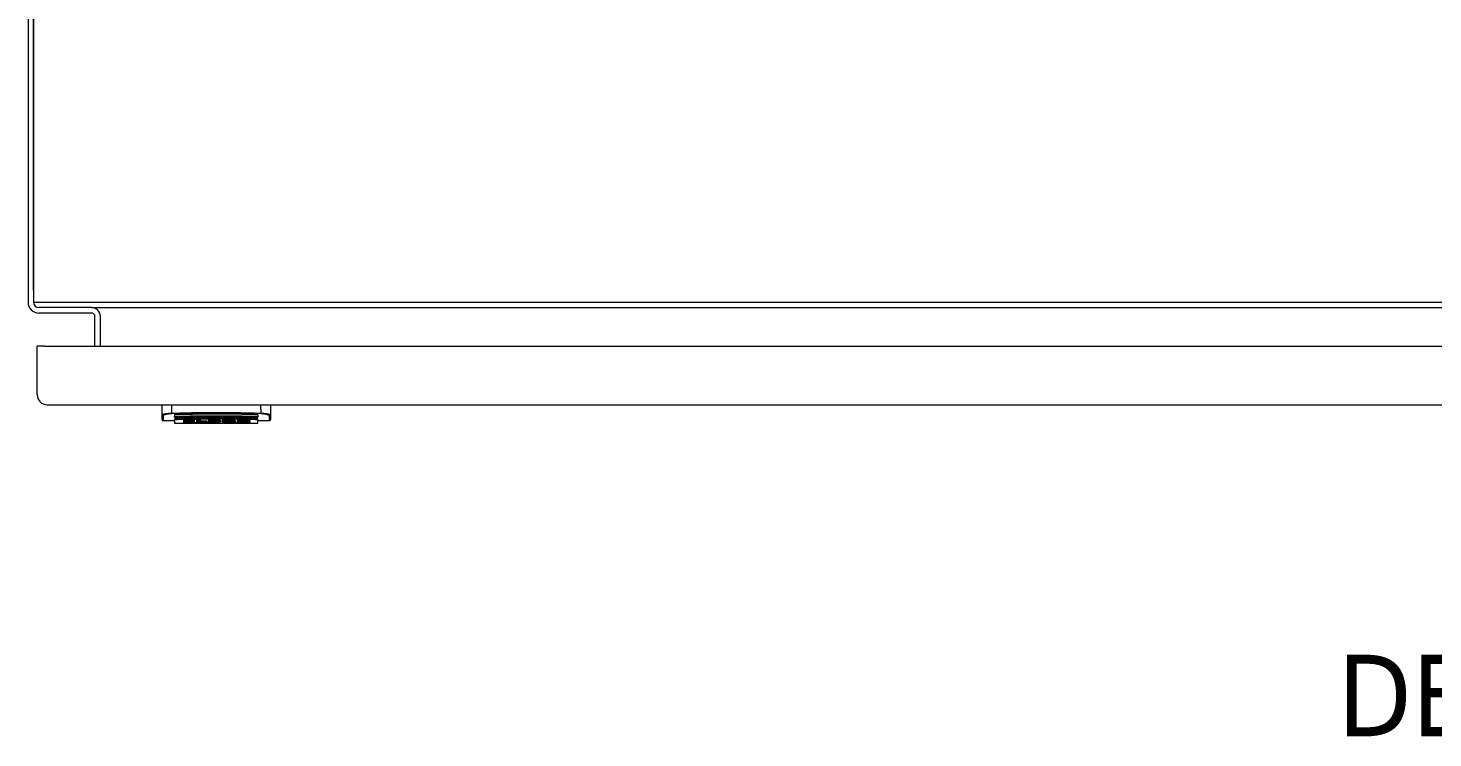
# Model space of a CAD drawing. Header units: millimetres. Extents: x 0 to 4000, y 0 to 2720.
# Drawn here: x 1600 to 1988.7, y 2065.3 to 2261.7 of the extents above; entities that cross this region are included whole.
import ezdxf
from ezdxf.enums import TextEntityAlignment as Align

# ---------------------------------------------------------------- set-up
doc = ezdxf.new("R2010")
doc.units = ezdxf.units.MM
for name, color, linetype, lineweight in [('EPLAN400', 5, 'Continuous', 5), ('EPLAN500', 7, 'Continuous', 5), ('EPLAN501', 7, 'Continuous', 5), ('EPLAN503', 7, 'Continuous', 5), ('EPLAN504', 7, 'Continuous', 5), ('KASTEN', 1, 'Continuous', 0)]:
    doc.layers.add(name, color=color, linetype=linetype, lineweight=lineweight)
doc.styles.add('Tahoma', font='')
doc.styles.get('Tahoma').set_extended_font_data('Tahoma')

# ---------------------------------------------------------------- blocks, each defined once
blk = doc.blocks.new('EPLSYM_LibrarySPECIAL_Symbol11_Variant0_Placement8')
at = {"layer": 'EPLAN400', "color": 5, "style": 'Tahoma'}
blk.add_attdef('17_20010', text='', height=22.57, dxfattribs=at).set_placement((-1.5, -0.5), align=Align.BOTTOM_CENTER)
at = {"layer": 'EPLAN500', "color": 7, "style": 'Tahoma'}
blk.add_attdef('17_20027', text='', height=1.63, dxfattribs=at).set_placement((-1.5, -40.7), align=Align.BOTTOM_CENTER)
at = {"layer": 'EPLAN501', "color": 7, "style": 'Tahoma'}
blk.add_attdef('17_20011', text='', height=1.63, dxfattribs=at).set_placement((-1.5, -46.1), align=Align.BOTTOM_CENTER)
at = {"layer": 'EPLAN503', "color": 7, "style": 'Tahoma'}
blk.add_attdef('17_20024', text='', height=1.63, dxfattribs=at).set_placement((-1.5, -48.8), align=Align.BOTTOM_CENTER)
at = {"layer": 'EPLAN504', "color": 7, "style": 'Tahoma'}
blk.add_attdef('17_20901[1]', text='', height=1.63, dxfattribs=at).set_placement((-1.5, -43.4), align=Align.BOTTOM_CENTER)

msp = doc.modelspace()

# ---------------------------------------------------------------- linework, layer by layer
at = {"layer": 'KASTEN', "color": 1, "linetype": 'Continuous'}
for p, q in [((1600, 2455.78), (1600, 2185.88)), ((1601.5, 2455.78), (1601.5, 2185.88)), ((1601.51, 2189.16), (1601.51, 2455.78)), ((1601.5, 2185.88), (2398.49, 2185.88)), ((1617.5, 2184.38), (1603, 2184.38)), ((1617.5, 2184.38), (2381.72, 2184.38)), ((1617.5, 2182.88), (1603, 2182.88)), ((1618.5, 2173.7), (1618.5, 2181.88)), ((1618.89, 2184.03), (1618.77, 2184.03)), ((1620, 2173.7), (1620, 2181.88)), ((1604.5, 2173.7), (1602.5, 2173.7)), ((1602.5, 2160.3), (1602.5, 2173.7)), ((1604.5, 2173.7), (2395.49, 2173.7)), ((1605.3, 2157.5), (2394.7, 2157.5)), ((1637.05, 2154.67), (1637.05, 2157.5)), ((1667.05, 2157.5), (1667.05, 2154.67)), ((1637.05, 2153.4), (1637.05, 2154.67)), ((1637.35, 2154.37), (1637.35, 2153.1)), ((1640.55, 2154.83), (1640.55, 2154.29)), ((1640.55, 2154.09), (1640.55, 2154.29)), ((1640.55, 2153.61), (1640.55, 2153.64)), ((1640.55, 2153.36), (1640.55, 2153.39)), ((1640.55, 2153.36), (1640.55, 2152.4)), ((1646, 2153.3), (1643.06, 2153.3)), ((1643.06, 2153.05), (1643.06, 2153.3)), ((1646, 2153.05), (1646, 2153.3)), ((1647.74, 2153.3), (1646.64, 2153.3)), ((1646.64, 2153.05), (1646.64, 2153.3)), ((1647.74, 2153.05), (1647.74, 2153.3)), ((1651.57, 2153.3), (1649.95, 2153.3)), ((1649.95, 2153.05), (1649.95, 2153.3)), ((1651.57, 2153.05), (1651.57, 2153.3)), ((1655.5, 2153.06), (1655.5, 2153.31)), ((1658.94, 2153.3), (1657.93, 2153.3)), ((1657.93, 2153.05), (1657.93, 2153.3)), ((1658.94, 2153.05), (1658.94, 2153.3)), ((1661.33, 2153.3), (1660.28, 2153.3)), ((1660.28, 2153.05), (1660.28, 2153.3)), ((1661.33, 2153.05), (1661.33, 2153.3)), ((1663.55, 2154.83), (1663.55, 2154.29)), ((1663.55, 2154.29), (1663.55, 2154.09)), ((1663.55, 2153.87), (1663.55, 2153.86)), ((1663.55, 2153.64), (1663.55, 2153.61)), ((1663.55, 2153.39), (1663.55, 2153.36)), ((1663.55, 2152.4), (1663.55, 2153.36)), ((1666.75, 2153.1), (1666.75, 2154.37)), ((1667.05, 2154.67), (1667.05, 2153.4)), ((1637.35, 2153.1), (1640.55, 2153.1)), ((1640.55, 2152.4), (1644.05, 2152.4)), ((1643.06, 2153.05), (1646, 2153.05)), ((1643.06, 2152.62), (1643.06, 2153.05)), ((1646.04, 2152.62), (1643.06, 2152.62)), ((1644.05, 2152.4), (1652.05, 2152.4)), ((1646, 2152.94), (1644.16, 2152.94)), ((1644.16, 2152.94), (1644.16, 2152.87)), ((1644.16, 2152.87), (1645.86, 2152.87)), ((1645.86, 2152.78), (1644.16, 2152.78)), ((1644.16, 2152.78), (1644.16, 2152.71)), ((1644.16, 2152.71), (1646.04, 2152.71)), ((1645.86, 2152.87), (1645.86, 2152.94)), ((1645.86, 2152.87), (1645.86, 2152.78)), ((1646, 2153.05), (1646, 2152.94)), ((1646.04, 2152.96), (1646, 2152.96)), ((1646.04, 2152.71), (1646.04, 2152.96)), ((1646.04, 2152.71), (1646.04, 2152.62)), ((1646.64, 2153.05), (1647.74, 2153.05)), ((1646.64, 2152.62), (1646.64, 2153.05)), ((1649.44, 2152.62), (1646.64, 2152.62)), ((1647.74, 2153.05), (1647.74, 2152.71)), ((1649.44, 2152.96), (1647.74, 2152.96)), ((1647.74, 2152.71), (1649.44, 2152.71)), ((1649.44, 2152.71), (1649.44, 2152.96)), ((1649.44, 2152.72), (1650.08, 2152.73)), ((1649.44, 2152.71), (1649.44, 2152.62)), ((1649.95, 2153.05), (1651.57, 2153.05)), ((1649.95, 2152.62), (1649.95, 2153.05)), ((1651.57, 2152.62), (1649.95, 2152.62)), ((1651.05, 2152.94), (1651.05, 2152.71)), ((1651.32, 2152.94), (1651.05, 2152.94)), ((1651.05, 2152.71), (1651.31, 2152.71)), ((1651.31, 2152.71), (1651.31, 2152.94)), ((1652.05, 2152.4), (1660.05, 2152.4)), ((1653.21, 2152.82), (1653.21, 2153.07)), ((1653.66, 2152.82), (1653.66, 2153.07)), ((1655.5, 2152.7), (1655.5, 2152.95)), ((1657.34, 2152.82), (1657.34, 2153.07)), ((1657.93, 2153.05), (1658.94, 2153.05)), ((1657.93, 2152.62), (1657.93, 2153.05)), ((1658.94, 2152.62), (1657.93, 2152.62)), ((1658.94, 2152.84), (1658.94, 2152.62)), ((1660.05, 2152.4), (1663.55, 2152.4)), ((1660.28, 2152.79), (1660.28, 2153.05)), ((1660.28, 2153.05), (1661.33, 2153.05)), ((1661.33, 2152.62), (1660.28, 2152.62)), ((1661.33, 2153.05), (1661.33, 2152.62)), ((1663.55, 2153.1), (1666.75, 2153.1))]:
    msp.add_line(p, q, dxfattribs=at)
for points in [[(1639.67, 2157.5), (1639.67, 2157.42), (1639.67, 2157.34), (1639.67, 2157.26), (1639.67, 2157.18), (1639.67, 2157.1), (1639.67, 2157.01), (1639.67, 2156.93), (1639.67, 2156.85), (1639.67, 2156.77), (1639.67, 2156.68), (1639.67, 2156.6), (1639.67, 2156.51), (1639.67, 2156.42), (1639.66, 2156.32), (1639.66, 2156.23), (1639.66, 2156.12), (1639.66, 2156.01), (1639.66, 2155.9), (1639.66, 2155.79), (1639.66, 2155.67), (1639.66, 2155.54), (1639.66, 2155.42), (1639.66, 2155.3), (1639.66, 2155.17)], [(1664.44, 2155.17), (1664.44, 2155.3), (1664.44, 2155.43), (1664.44, 2155.56), (1664.44, 2155.69), (1664.44, 2155.81), (1664.44, 2155.93), (1664.44, 2156.05), (1664.44, 2156.17), (1664.43, 2156.28), (1664.43, 2156.39), (1664.43, 2156.49), (1664.43, 2156.59), (1664.43, 2156.69), (1664.43, 2156.78), (1664.43, 2156.86), (1664.43, 2156.95), (1664.43, 2157.03), (1664.43, 2157.1), (1664.43, 2157.17), (1664.43, 2157.24), (1664.43, 2157.31), (1664.43, 2157.37), (1664.43, 2157.44), (1664.43, 2157.5)], [(1637.05, 2154.67), (1637.05, 2154.68), (1637.06, 2154.69), (1637.06, 2154.71), (1637.07, 2154.72), (1637.08, 2154.73), (1637.09, 2154.74), (1637.11, 2154.76), (1637.13, 2154.77), (1637.15, 2154.79), (1637.17, 2154.8), (1637.2, 2154.82), (1637.24, 2154.83), (1637.28, 2154.85), (1637.32, 2154.87), (1637.37, 2154.88), (1637.43, 2154.9), (1637.49, 2154.91), (1637.55, 2154.93), (1637.62, 2154.95), (1637.69, 2154.96), (1637.77, 2154.98), (1637.85, 2155), (1637.93, 2155.01), (1638.02, 2155.03), (1638.11, 2155.04), (1638.2, 2155.05), (1638.3, 2155.07), (1638.39, 2155.08), (1638.49, 2155.09), (1638.59, 2155.1), (1638.69, 2155.11), (1638.8, 2155.12), (1638.9, 2155.13), (1639.01, 2155.14), (1639.11, 2155.14), (1639.22, 2155.15), (1639.33, 2155.15), (1639.44, 2155.16), (1639.55, 2155.16), (1639.66, 2155.17)], [(1639.69, 2155.01), (1639.6, 2155.01), (1639.5, 2155), (1639.4, 2154.99), (1639.3, 2154.99), (1639.2, 2154.98), (1639.11, 2154.97), (1639.01, 2154.96), (1638.92, 2154.95), (1638.83, 2154.94), (1638.73, 2154.93), (1638.64, 2154.91), (1638.55, 2154.9), (1638.47, 2154.88), (1638.38, 2154.87), (1638.3, 2154.85), (1638.22, 2154.83), (1638.14, 2154.81), (1638.07, 2154.79), (1637.99, 2154.77), (1637.93, 2154.75), (1637.86, 2154.73), (1637.8, 2154.71), (1637.74, 2154.69), (1637.69, 2154.67), (1637.64, 2154.65), (1637.6, 2154.63), (1637.56, 2154.61), (1637.52, 2154.59), (1637.49, 2154.57), (1637.46, 2154.55), (1637.44, 2154.53), (1637.42, 2154.51), (1637.4, 2154.49), (1637.39, 2154.47), (1637.38, 2154.45), (1637.37, 2154.44), (1637.36, 2154.42), (1637.36, 2154.41), (1637.35, 2154.39), (1637.35, 2154.37)], [(1639.66, 2155.17), (1640.77, 2155.2), (1641.89, 2155.23), (1643, 2155.26), (1644.11, 2155.29), (1645.22, 2155.32), (1646.32, 2155.34), (1647.41, 2155.36), (1648.5, 2155.38), (1649.57, 2155.39), (1650.64, 2155.4), (1651.69, 2155.4), (1652.73, 2155.4), (1653.77, 2155.4), (1654.79, 2155.39), (1655.8, 2155.38), (1656.79, 2155.36), (1657.78, 2155.34), (1658.75, 2155.32), (1659.72, 2155.3), (1660.67, 2155.28), (1661.62, 2155.25), (1662.56, 2155.23), (1663.5, 2155.2), (1664.44, 2155.17)], [(1664.4, 2155.01), (1663.47, 2155.04), (1662.53, 2155.07), (1661.59, 2155.09), (1660.64, 2155.12), (1659.69, 2155.14), (1658.73, 2155.17), (1657.76, 2155.19), (1656.78, 2155.2), (1655.79, 2155.22), (1654.78, 2155.23), (1653.76, 2155.24), (1652.73, 2155.24), (1651.69, 2155.24), (1650.64, 2155.24), (1649.58, 2155.23), (1648.51, 2155.22), (1647.43, 2155.2), (1646.34, 2155.18), (1645.24, 2155.16), (1644.14, 2155.13), (1643.03, 2155.1), (1641.92, 2155.07), (1640.81, 2155.04), (1639.69, 2155.01)], [(1640.55, 2154.83), (1641.26, 2154.85), (1641.96, 2154.86), (1642.67, 2154.88), (1643.38, 2154.9), (1644.09, 2154.92), (1644.8, 2154.93), (1645.51, 2154.94), (1646.22, 2154.96), (1646.94, 2154.97), (1647.65, 2154.98), (1648.37, 2154.99), (1649.09, 2154.99), (1649.81, 2155), (1650.52, 2155), (1651.25, 2155), (1651.97, 2155), (1652.69, 2155), (1653.41, 2155), (1654.14, 2155), (1654.86, 2154.99), (1655.58, 2154.99), (1656.31, 2154.98), (1657.03, 2154.97), (1657.76, 2154.96), (1658.48, 2154.95), (1659.2, 2154.93), (1659.93, 2154.92), (1660.65, 2154.9), (1661.38, 2154.88), (1662.1, 2154.86), (1662.83, 2154.85), (1663.55, 2154.83)], [(1640.55, 2154.29), (1641.26, 2154.31), (1641.98, 2154.33), (1642.69, 2154.35), (1643.41, 2154.36), (1644.13, 2154.38), (1644.84, 2154.4), (1645.56, 2154.41), (1646.28, 2154.42), (1647, 2154.43), (1647.71, 2154.44), (1648.43, 2154.45), (1649.15, 2154.46), (1649.88, 2154.46), (1650.6, 2154.46), (1651.32, 2154.47), (1652.04, 2154.47), (1652.76, 2154.47), (1653.48, 2154.46), (1654.21, 2154.46), (1654.93, 2154.46), (1655.65, 2154.45), (1656.37, 2154.44), (1657.09, 2154.43), (1657.81, 2154.42), (1658.53, 2154.41), (1659.25, 2154.4), (1659.97, 2154.38), (1660.68, 2154.36), (1661.4, 2154.35), (1662.12, 2154.33), (1662.83, 2154.31), (1663.55, 2154.29)], [(1663.55, 2154.09), (1662.83, 2154.11), (1662.12, 2154.13), (1661.4, 2154.15), (1660.69, 2154.17), (1659.97, 2154.18), (1659.26, 2154.2), (1658.54, 2154.21), (1657.82, 2154.23), (1657.1, 2154.24), (1656.38, 2154.25), (1655.66, 2154.25), (1654.94, 2154.26), (1654.22, 2154.26), (1653.5, 2154.27), (1652.78, 2154.27), (1652.06, 2154.27), (1651.34, 2154.27), (1650.61, 2154.27), (1649.89, 2154.26), (1649.17, 2154.26), (1648.45, 2154.25), (1647.73, 2154.25), (1647.01, 2154.24), (1646.29, 2154.23), (1645.57, 2154.21), (1644.85, 2154.2), (1644.13, 2154.18), (1643.42, 2154.17), (1642.7, 2154.15), (1641.98, 2154.13), (1641.27, 2154.11), (1640.55, 2154.09)], [(1640.55, 2154.05), (1641.26, 2154.07), (1641.98, 2154.09), (1642.68, 2154.11), (1643.38, 2154.12), (1644.06, 2154.14), (1644.72, 2154.16), (1645.36, 2154.17), (1645.98, 2154.18), (1646.58, 2154.19), (1647.14, 2154.2), (1647.69, 2154.21), (1648.2, 2154.21), (1648.69, 2154.22), (1649.16, 2154.22), (1649.6, 2154.22), (1650.03, 2154.22), (1650.43, 2154.23), (1650.81, 2154.23), (1651.18, 2154.23), (1651.53, 2154.23), (1651.87, 2154.23), (1652.21, 2154.23), (1652.55, 2154.23), (1652.88, 2154.23), (1653.22, 2154.23), (1653.57, 2154.22), (1653.92, 2154.22), (1654.27, 2154.22), (1654.64, 2154.22), (1655.02, 2154.22), (1655.4, 2154.21), (1655.8, 2154.21), (1656.22, 2154.21), (1656.64, 2154.2), (1657.08, 2154.2), (1657.54, 2154.19), (1658, 2154.18), (1658.47, 2154.18), (1658.95, 2154.17), (1659.44, 2154.16), (1659.94, 2154.15), (1660.44, 2154.14), (1660.95, 2154.12), (1661.47, 2154.11), (1661.98, 2154.1), (1662.5, 2154.08), (1663.03, 2154.07), (1663.55, 2154.05)], [(1663.55, 2153.86), (1662.83, 2153.88), (1662.12, 2153.9), (1661.4, 2153.91), (1660.69, 2153.93), (1659.97, 2153.95), (1659.26, 2153.96), (1658.54, 2153.97), (1657.82, 2153.99), (1657.1, 2154), (1656.38, 2154.01), (1655.67, 2154.01), (1654.94, 2154.02), (1654.22, 2154.02), (1653.5, 2154.03), (1652.78, 2154.03), (1652.06, 2154.03), (1651.34, 2154.03), (1650.61, 2154.03), (1649.89, 2154.02), (1649.17, 2154.02), (1648.45, 2154.01), (1647.73, 2154.01), (1647.01, 2154), (1646.29, 2153.99), (1645.57, 2153.97), (1644.85, 2153.96), (1644.13, 2153.95), (1643.42, 2153.93), (1642.7, 2153.91), (1641.98, 2153.9), (1641.27, 2153.88), (1640.55, 2153.86)], [(1640.55, 2153.82), (1641.26, 2153.84), (1641.98, 2153.86), (1642.68, 2153.88), (1643.37, 2153.89), (1644.06, 2153.91), (1644.72, 2153.92), (1645.36, 2153.93), (1645.98, 2153.94), (1646.58, 2153.95), (1647.14, 2153.96), (1647.68, 2153.97), (1648.2, 2153.97), (1648.69, 2153.98), (1649.16, 2153.98), (1649.6, 2153.98), (1650.03, 2153.98), (1650.43, 2153.99), (1650.81, 2153.99), (1651.18, 2153.99), (1651.53, 2153.99), (1651.87, 2153.99), (1652.21, 2153.99), (1652.55, 2153.99), (1652.88, 2153.99), (1653.22, 2153.99), (1653.57, 2153.99), (1653.92, 2153.98), (1654.27, 2153.98), (1654.64, 2153.98), (1655.02, 2153.98), (1655.4, 2153.98), (1655.8, 2153.97), (1656.22, 2153.97), (1656.64, 2153.97), (1657.08, 2153.96), (1657.54, 2153.95), (1658, 2153.95), (1658.47, 2153.94), (1658.95, 2153.93), (1659.44, 2153.92), (1659.94, 2153.91), (1660.44, 2153.9), (1660.95, 2153.89), (1661.47, 2153.88), (1661.98, 2153.86), (1662.5, 2153.85), (1663.03, 2153.84), (1663.55, 2153.82)], [(1663.55, 2153.61), (1662.83, 2153.63), (1662.12, 2153.65), (1661.4, 2153.66), (1660.69, 2153.68), (1659.97, 2153.69), (1659.26, 2153.7), (1658.54, 2153.72), (1657.82, 2153.73), (1657.1, 2153.74), (1656.39, 2153.75), (1655.67, 2153.75), (1654.95, 2153.76), (1654.22, 2153.76), (1653.5, 2153.77), (1652.78, 2153.77), (1652.06, 2153.77), (1651.34, 2153.77), (1650.61, 2153.77), (1649.89, 2153.76), (1649.17, 2153.76), (1648.45, 2153.75), (1647.73, 2153.75), (1647.01, 2153.74), (1646.29, 2153.73), (1645.57, 2153.72), (1644.85, 2153.7), (1644.13, 2153.69), (1643.42, 2153.68), (1642.7, 2153.66), (1641.98, 2153.65), (1641.27, 2153.63), (1640.55, 2153.61)], [(1640.55, 2153.58), (1641.26, 2153.6), (1641.98, 2153.61), (1642.68, 2153.63), (1643.37, 2153.64), (1644.06, 2153.66), (1644.72, 2153.67), (1645.36, 2153.68), (1645.98, 2153.69), (1646.58, 2153.7), (1647.14, 2153.71), (1647.68, 2153.71), (1648.2, 2153.72), (1648.69, 2153.72), (1649.16, 2153.72), (1649.6, 2153.73), (1650.03, 2153.73), (1650.43, 2153.73), (1650.81, 2153.73), (1651.18, 2153.73), (1651.53, 2153.73), (1651.87, 2153.73), (1652.21, 2153.73), (1652.55, 2153.73), (1652.88, 2153.73), (1653.22, 2153.73), (1653.57, 2153.73), (1653.92, 2153.73), (1654.27, 2153.73), (1654.64, 2153.72), (1655.02, 2153.72), (1655.4, 2153.72), (1655.8, 2153.72), (1656.22, 2153.71), (1656.64, 2153.71), (1657.08, 2153.7), (1657.54, 2153.7), (1658, 2153.69), (1658.47, 2153.69), (1658.95, 2153.68), (1659.44, 2153.67), (1659.94, 2153.66), (1660.44, 2153.65), (1660.95, 2153.64), (1661.47, 2153.63), (1661.98, 2153.62), (1662.5, 2153.6), (1663.03, 2153.59), (1663.55, 2153.58)], [(1663.55, 2153.36), (1662.83, 2153.37), (1662.12, 2153.39), (1661.41, 2153.4), (1660.69, 2153.42), (1659.97, 2153.43), (1659.26, 2153.44), (1658.54, 2153.45), (1657.82, 2153.46), (1657.11, 2153.47), (1656.39, 2153.48), (1655.67, 2153.48), (1654.95, 2153.49), (1654.23, 2153.49), (1653.5, 2153.5), (1652.78, 2153.5), (1652.06, 2153.5), (1651.34, 2153.5), (1650.61, 2153.5), (1649.89, 2153.49), (1649.17, 2153.49), (1648.45, 2153.48), (1647.73, 2153.48), (1647.01, 2153.47), (1646.29, 2153.46), (1645.57, 2153.45), (1644.85, 2153.44), (1644.13, 2153.43), (1643.41, 2153.42), (1642.7, 2153.4), (1641.98, 2153.39), (1641.27, 2153.37), (1640.55, 2153.36)], [(1653.21, 2153.07), (1653.2, 2153.08), (1653.19, 2153.09), (1653.18, 2153.11), (1653.17, 2153.12), (1653.16, 2153.13), (1653.14, 2153.14), (1653.12, 2153.15), (1653.1, 2153.16), (1653.07, 2153.18), (1653.04, 2153.19), (1653.01, 2153.2), (1652.97, 2153.2), (1652.94, 2153.21), (1652.9, 2153.22), (1652.85, 2153.23), (1652.81, 2153.24), (1652.77, 2153.24), (1652.72, 2153.25), (1652.68, 2153.26), (1652.64, 2153.26), (1652.59, 2153.27), (1652.54, 2153.27), (1652.5, 2153.27), (1652.45, 2153.28), (1652.4, 2153.28), (1652.35, 2153.29), (1652.29, 2153.29), (1652.24, 2153.29), (1652.19, 2153.29), (1652.13, 2153.3), (1652.08, 2153.3), (1652.02, 2153.3), (1651.97, 2153.3), (1651.91, 2153.3), (1651.86, 2153.3), (1651.8, 2153.3), (1651.74, 2153.3), (1651.69, 2153.3), (1651.63, 2153.3), (1651.57, 2153.3)], [(1655.5, 2153.31), (1655.41, 2153.31), (1655.32, 2153.31), (1655.24, 2153.31), (1655.15, 2153.31), (1655.07, 2153.3), (1654.98, 2153.3), (1654.9, 2153.3), (1654.82, 2153.3), (1654.75, 2153.29), (1654.67, 2153.29), (1654.6, 2153.29), (1654.53, 2153.28), (1654.47, 2153.28), (1654.41, 2153.27), (1654.34, 2153.27), (1654.29, 2153.26), (1654.23, 2153.25), (1654.18, 2153.25), (1654.13, 2153.24), (1654.09, 2153.23), (1654.04, 2153.23), (1654, 2153.22), (1653.97, 2153.21), (1653.93, 2153.2), (1653.9, 2153.2), (1653.86, 2153.19), (1653.83, 2153.18), (1653.81, 2153.17), (1653.78, 2153.16), (1653.76, 2153.16), (1653.74, 2153.15), (1653.73, 2153.14), (1653.71, 2153.13), (1653.7, 2153.12), (1653.69, 2153.11), (1653.68, 2153.1), (1653.68, 2153.09), (1653.67, 2153.09), (1653.67, 2153.08), (1653.66, 2153.07)], [(1657.34, 2153.07), (1657.33, 2153.08), (1657.33, 2153.09), (1657.32, 2153.1), (1657.31, 2153.11), (1657.3, 2153.12), (1657.29, 2153.13), (1657.27, 2153.14), (1657.26, 2153.15), (1657.23, 2153.16), (1657.21, 2153.17), (1657.18, 2153.18), (1657.15, 2153.19), (1657.12, 2153.2), (1657.08, 2153.21), (1657.04, 2153.21), (1657, 2153.22), (1656.96, 2153.23), (1656.92, 2153.24), (1656.87, 2153.24), (1656.82, 2153.25), (1656.77, 2153.25), (1656.72, 2153.26), (1656.67, 2153.27), (1656.61, 2153.27), (1656.56, 2153.28), (1656.5, 2153.28), (1656.43, 2153.28), (1656.37, 2153.29), (1656.3, 2153.29), (1656.24, 2153.3), (1656.17, 2153.3), (1656.1, 2153.3), (1656.03, 2153.3), (1655.95, 2153.3), (1655.88, 2153.31), (1655.8, 2153.31), (1655.73, 2153.31), (1655.65, 2153.31), (1655.57, 2153.31), (1655.5, 2153.31)], [(1658.94, 2153.3), (1658.95, 2153.3), (1658.96, 2153.3), (1658.97, 2153.3), (1658.98, 2153.29), (1658.99, 2153.29), (1659, 2153.29), (1659.01, 2153.29), (1659.02, 2153.29), (1659.03, 2153.28), (1659.04, 2153.28), (1659.05, 2153.28), (1659.06, 2153.28), (1659.07, 2153.28), (1659.08, 2153.27), (1659.09, 2153.27), (1659.11, 2153.27), (1659.13, 2153.26), (1659.14, 2153.26), (1659.15, 2153.26), (1659.16, 2153.26), (1659.17, 2153.26), (1659.18, 2153.25), (1659.19, 2153.25), (1659.2, 2153.25), (1659.21, 2153.25), (1659.22, 2153.25), (1659.24, 2153.24), (1659.25, 2153.24), (1659.26, 2153.24), (1659.27, 2153.23), (1659.28, 2153.23), (1659.29, 2153.23), (1659.3, 2153.23), (1659.31, 2153.23), (1659.33, 2153.22), (1659.35, 2153.22), (1659.36, 2153.22), (1659.37, 2153.22), (1659.38, 2153.21), (1659.39, 2153.21), (1659.4, 2153.21), (1659.41, 2153.21), (1659.42, 2153.21), (1659.43, 2153.2), (1659.45, 2153.2), (1659.46, 2153.2), (1659.47, 2153.2), (1659.48, 2153.19), (1659.49, 2153.19), (1659.5, 2153.19), (1659.51, 2153.19), (1659.52, 2153.18), (1659.53, 2153.18), (1659.54, 2153.18), (1659.56, 2153.18), (1659.58, 2153.17), (1659.59, 2153.17), (1659.6, 2153.17), (1659.61, 2153.17), (1659.62, 2153.17), (1659.63, 2153.16), (1659.64, 2153.16), (1659.65, 2153.16), (1659.66, 2153.16), (1659.67, 2153.16), (1659.68, 2153.15), (1659.7, 2153.15), (1659.71, 2153.15), (1659.72, 2153.15), (1659.73, 2153.14), (1659.74, 2153.14), (1659.75, 2153.14), (1659.76, 2153.14), (1659.77, 2153.14), (1659.78, 2153.13), (1659.8, 2153.13), (1659.81, 2153.13), (1659.82, 2153.13), (1659.84, 2153.12), (1659.85, 2153.12), (1659.86, 2153.12), (1659.87, 2153.12), (1659.88, 2153.12), (1659.89, 2153.12), (1659.9, 2153.11), (1659.91, 2153.11), (1659.92, 2153.11), (1659.93, 2153.11), (1659.94, 2153.11), (1659.95, 2153.1), (1659.97, 2153.1), (1659.98, 2153.1), (1659.99, 2153.1), (1660, 2153.09), (1660.01, 2153.09), (1660.03, 2153.09), (1660.04, 2153.09), (1660.05, 2153.09), (1660.06, 2153.08), (1660.07, 2153.08), (1660.08, 2153.08), (1660.09, 2153.08), (1660.1, 2153.08), (1660.11, 2153.07), (1660.12, 2153.07), (1660.13, 2153.07), (1660.14, 2153.07), (1660.15, 2153.07), (1660.16, 2153.07), (1660.17, 2153.06), (1660.18, 2153.06), (1660.19, 2153.06), (1660.2, 2153.06), (1660.21, 2153.06), (1660.22, 2153.05), (1660.23, 2153.05), (1660.25, 2153.05), (1660.26, 2153.05), (1660.27, 2153.05), (1660.28, 2153.04)], [(1666.75, 2154.37), (1666.73, 2154.4), (1666.72, 2154.43), (1666.7, 2154.46), (1666.67, 2154.49), (1666.65, 2154.52), (1666.62, 2154.55), (1666.58, 2154.58), (1666.54, 2154.61), (1666.49, 2154.64), (1666.43, 2154.66), (1666.36, 2154.69), (1666.29, 2154.72), (1666.22, 2154.74), (1666.14, 2154.77), (1666.05, 2154.79), (1665.96, 2154.81), (1665.87, 2154.83), (1665.78, 2154.85), (1665.69, 2154.87), (1665.59, 2154.89), (1665.5, 2154.91), (1665.4, 2154.92), (1665.3, 2154.94), (1665.2, 2154.95), (1665.1, 2154.96), (1665, 2154.97), (1664.9, 2154.98), (1664.8, 2154.99), (1664.7, 2154.99), (1664.6, 2155), (1664.5, 2155.01), (1664.4, 2155.01)], [(1664.44, 2155.17), (1664.55, 2155.16), (1664.66, 2155.16), (1664.77, 2155.15), (1664.88, 2155.15), (1664.99, 2155.14), (1665.1, 2155.14), (1665.21, 2155.13), (1665.31, 2155.12), (1665.42, 2155.11), (1665.52, 2155.1), (1665.62, 2155.09), (1665.72, 2155.08), (1665.82, 2155.07), (1665.91, 2155.05), (1666, 2155.04), (1666.08, 2155.03), (1666.15, 2155.02), (1666.23, 2155), (1666.29, 2154.99), (1666.35, 2154.98), (1666.41, 2154.96), (1666.47, 2154.95), (1666.52, 2154.94), (1666.57, 2154.92), (1666.62, 2154.91), (1666.67, 2154.89), (1666.72, 2154.88), (1666.76, 2154.86), (1666.81, 2154.85), (1666.84, 2154.83), (1666.88, 2154.82), (1666.91, 2154.8), (1666.94, 2154.78), (1666.96, 2154.77), (1666.98, 2154.75), (1667, 2154.73), (1667.01, 2154.72), (1667.02, 2154.7), (1667.04, 2154.69), (1667.05, 2154.67)], [(1644.15, 2152.41), (1644.15, 2152.41), (1644.15, 2152.41), (1644.16, 2152.41), (1644.17, 2152.41), (1644.19, 2152.41), (1644.22, 2152.42), (1644.26, 2152.42), (1644.32, 2152.42), (1644.39, 2152.43), (1644.47, 2152.44), (1644.57, 2152.45), (1644.68, 2152.46), (1644.81, 2152.47), (1644.96, 2152.48), (1645.11, 2152.49), (1645.28, 2152.5), (1645.47, 2152.52), (1645.67, 2152.53), (1645.87, 2152.54), (1646.09, 2152.56), (1646.31, 2152.57), (1646.54, 2152.59), (1646.77, 2152.6), (1647.01, 2152.62)], [(1651.31, 2152.71), (1651.35, 2152.71), (1651.4, 2152.71), (1651.44, 2152.71), (1651.48, 2152.71), (1651.52, 2152.71), (1651.55, 2152.71), (1651.59, 2152.71), (1651.63, 2152.71), (1651.66, 2152.71), (1651.69, 2152.71), (1651.72, 2152.71), (1651.75, 2152.71), (1651.77, 2152.71), (1651.8, 2152.71), (1651.82, 2152.72), (1651.84, 2152.72), (1651.86, 2152.72), (1651.88, 2152.72), (1651.9, 2152.72), (1651.92, 2152.72), (1651.93, 2152.73), (1651.95, 2152.73), (1651.96, 2152.73), (1651.98, 2152.73), (1651.99, 2152.74), (1652.01, 2152.74), (1652.02, 2152.74), (1652.04, 2152.75), (1652.05, 2152.75), (1652.06, 2152.76), (1652.07, 2152.76), (1652.08, 2152.77), (1652.09, 2152.77), (1652.09, 2152.78), (1652.1, 2152.78), (1652.1, 2152.79), (1652.1, 2152.8), (1652.1, 2152.8), (1652.1, 2152.81), (1652.1, 2152.81)], [(1652.1, 2152.81), (1652.1, 2152.82), (1652.1, 2152.83), (1652.1, 2152.83), (1652.1, 2152.84), (1652.09, 2152.84), (1652.09, 2152.85), (1652.09, 2152.85), (1652.08, 2152.86), (1652.08, 2152.86), (1652.07, 2152.87), (1652.06, 2152.87), (1652.05, 2152.88), (1652.04, 2152.88), (1652.03, 2152.88), (1652.02, 2152.89), (1652.01, 2152.89), (1652, 2152.89), (1651.99, 2152.9), (1651.97, 2152.9), (1651.96, 2152.9), (1651.95, 2152.91), (1651.93, 2152.91), (1651.92, 2152.91), (1651.9, 2152.91), (1651.89, 2152.91), (1651.87, 2152.92), (1651.85, 2152.92), (1651.83, 2152.92), (1651.81, 2152.92), (1651.79, 2152.92), (1651.77, 2152.93), (1651.75, 2152.93), (1651.72, 2152.93), (1651.7, 2152.93), (1651.68, 2152.93), (1651.65, 2152.93), (1651.63, 2152.93), (1651.6, 2152.93), (1651.57, 2152.93), (1651.55, 2152.93), (1651.52, 2152.94), (1651.49, 2152.94), (1651.46, 2152.94), (1651.43, 2152.94), (1651.4, 2152.94), (1651.38, 2152.94), (1651.35, 2152.94), (1651.32, 2152.94)], [(1651.57, 2153.05), (1651.66, 2153.05), (1651.74, 2153.05), (1651.82, 2153.05), (1651.91, 2153.05), (1651.99, 2153.05), (1652.07, 2153.04), (1652.14, 2153.04), (1652.22, 2153.04), (1652.29, 2153.04), (1652.35, 2153.03), (1652.42, 2153.03), (1652.48, 2153.02), (1652.54, 2153.02), (1652.59, 2153.01), (1652.64, 2153.01), (1652.69, 2153), (1652.74, 2152.99), (1652.78, 2152.99), (1652.83, 2152.98), (1652.86, 2152.98), (1652.9, 2152.97), (1652.93, 2152.96), (1652.97, 2152.95), (1653, 2152.95), (1653.02, 2152.94), (1653.05, 2152.93), (1653.07, 2152.92), (1653.09, 2152.92), (1653.11, 2152.91), (1653.13, 2152.9), (1653.14, 2152.89), (1653.16, 2152.88), (1653.17, 2152.88), (1653.18, 2152.87), (1653.18, 2152.86), (1653.19, 2152.85), (1653.19, 2152.84), (1653.2, 2152.83), (1653.2, 2152.83), (1653.21, 2152.82)], [(1652.22, 2152.63), (1652.2, 2152.63), (1652.18, 2152.63), (1652.16, 2152.62), (1652.14, 2152.62), (1652.12, 2152.62), (1652.1, 2152.62), (1652.08, 2152.62), (1652.05, 2152.62), (1652.03, 2152.62), (1652.01, 2152.62), (1651.98, 2152.62), (1651.95, 2152.62), (1651.93, 2152.62), (1651.9, 2152.62), (1651.87, 2152.62), (1651.84, 2152.62), (1651.81, 2152.62), (1651.77, 2152.62), (1651.74, 2152.62), (1651.71, 2152.62), (1651.67, 2152.62), (1651.64, 2152.62), (1651.61, 2152.62), (1651.57, 2152.62)], [(1653.21, 2152.82), (1653.2, 2152.81), (1653.2, 2152.8), (1653.2, 2152.79), (1653.19, 2152.78), (1653.18, 2152.77), (1653.17, 2152.76), (1653.16, 2152.75), (1653.15, 2152.74), (1653.13, 2152.73), (1653.1, 2152.72), (1653.08, 2152.71), (1653.05, 2152.71), (1653.02, 2152.7), (1652.98, 2152.69), (1652.95, 2152.69), (1652.91, 2152.68), (1652.87, 2152.67), (1652.84, 2152.67), (1652.8, 2152.66), (1652.76, 2152.66), (1652.72, 2152.66), (1652.67, 2152.65), (1652.63, 2152.65), (1652.59, 2152.64), (1652.55, 2152.64), (1652.5, 2152.64), (1652.46, 2152.64), (1652.41, 2152.63), (1652.36, 2152.63), (1652.32, 2152.63), (1652.27, 2152.63), (1652.22, 2152.63)], [(1653.66, 2152.82), (1653.67, 2152.83), (1653.68, 2152.84), (1653.68, 2152.85), (1653.69, 2152.86), (1653.7, 2152.87), (1653.72, 2152.88), (1653.73, 2152.89), (1653.75, 2152.9), (1653.78, 2152.91), (1653.8, 2152.92), (1653.84, 2152.93), (1653.87, 2152.94), (1653.9, 2152.95), (1653.94, 2152.96), (1653.98, 2152.96), (1654.03, 2152.97), (1654.07, 2152.98), (1654.12, 2152.99), (1654.16, 2152.99), (1654.21, 2153), (1654.26, 2153), (1654.31, 2153.01), (1654.37, 2153.02), (1654.42, 2153.02), (1654.48, 2153.03), (1654.54, 2153.03), (1654.6, 2153.03), (1654.66, 2153.04), (1654.73, 2153.04), (1654.79, 2153.04), (1654.86, 2153.05), (1654.93, 2153.05), (1655, 2153.05), (1655.07, 2153.05), (1655.14, 2153.05), (1655.21, 2153.06), (1655.28, 2153.06), (1655.35, 2153.06), (1655.42, 2153.06), (1655.5, 2153.06)], [(1655.54, 2152.61), (1655.44, 2152.61), (1655.34, 2152.61), (1655.24, 2152.61), (1655.14, 2152.61), (1655.05, 2152.62), (1654.95, 2152.62), (1654.86, 2152.62), (1654.78, 2152.62), (1654.69, 2152.62), (1654.61, 2152.63), (1654.54, 2152.63), (1654.47, 2152.64), (1654.4, 2152.64), (1654.34, 2152.65), (1654.28, 2152.65), (1654.22, 2152.66), (1654.17, 2152.66), (1654.12, 2152.67), (1654.07, 2152.67), (1654.03, 2152.68), (1653.99, 2152.68), (1653.95, 2152.69), (1653.92, 2152.69), (1653.88, 2152.7), (1653.85, 2152.71), (1653.83, 2152.71), (1653.8, 2152.72), (1653.78, 2152.73), (1653.76, 2152.73), (1653.74, 2152.74), (1653.73, 2152.75), (1653.71, 2152.76), (1653.7, 2152.76), (1653.69, 2152.77), (1653.68, 2152.78), (1653.68, 2152.79), (1653.67, 2152.79), (1653.67, 2152.8), (1653.67, 2152.81), (1653.66, 2152.82)], [(1655.49, 2152.94), (1655.46, 2152.94), (1655.43, 2152.94), (1655.4, 2152.94), (1655.37, 2152.94), (1655.34, 2152.94), (1655.31, 2152.94), (1655.28, 2152.94), (1655.25, 2152.94), (1655.23, 2152.94), (1655.2, 2152.94), (1655.17, 2152.93), (1655.15, 2152.93), (1655.12, 2152.93), (1655.1, 2152.93), (1655.07, 2152.93), (1655.05, 2152.92), (1655.03, 2152.92), (1655.01, 2152.92), (1654.99, 2152.92), (1654.97, 2152.91), (1654.95, 2152.91), (1654.93, 2152.91), (1654.91, 2152.9), (1654.89, 2152.9), (1654.88, 2152.89), (1654.86, 2152.89), (1654.85, 2152.89), (1654.84, 2152.88), (1654.82, 2152.88), (1654.81, 2152.87), (1654.8, 2152.87), (1654.8, 2152.86), (1654.79, 2152.86), (1654.78, 2152.85), (1654.78, 2152.85), (1654.78, 2152.84), (1654.77, 2152.83), (1654.77, 2152.83), (1654.77, 2152.82), (1654.77, 2152.82)], [(1654.77, 2152.82), (1654.77, 2152.81), (1654.77, 2152.8), (1654.77, 2152.8), (1654.78, 2152.79), (1654.78, 2152.79), (1654.79, 2152.78), (1654.79, 2152.77), (1654.8, 2152.77), (1654.81, 2152.76), (1654.82, 2152.76), (1654.83, 2152.75), (1654.85, 2152.75), (1654.86, 2152.75), (1654.88, 2152.74), (1654.9, 2152.74), (1654.91, 2152.73), (1654.93, 2152.73), (1654.95, 2152.73), (1654.97, 2152.73), (1654.99, 2152.72), (1655.01, 2152.72), (1655.03, 2152.72), (1655.05, 2152.72), (1655.08, 2152.71), (1655.1, 2152.71), (1655.12, 2152.71), (1655.15, 2152.71), (1655.17, 2152.71), (1655.2, 2152.71), (1655.22, 2152.71), (1655.25, 2152.7), (1655.28, 2152.7), (1655.31, 2152.7), (1655.33, 2152.7), (1655.36, 2152.7), (1655.39, 2152.7), (1655.42, 2152.7), (1655.45, 2152.7), (1655.47, 2152.7), (1655.5, 2152.7)], [(1656.24, 2152.82), (1656.23, 2152.83), (1656.23, 2152.83), (1656.23, 2152.84), (1656.22, 2152.85), (1656.22, 2152.85), (1656.21, 2152.86), (1656.21, 2152.86), (1656.2, 2152.87), (1656.19, 2152.87), (1656.17, 2152.88), (1656.16, 2152.88), (1656.14, 2152.89), (1656.13, 2152.89), (1656.11, 2152.9), (1656.09, 2152.9), (1656.07, 2152.91), (1656.05, 2152.91), (1656.03, 2152.91), (1656.01, 2152.92), (1655.99, 2152.92), (1655.97, 2152.92), (1655.95, 2152.92), (1655.93, 2152.93), (1655.91, 2152.93), (1655.88, 2152.93), (1655.86, 2152.93), (1655.83, 2152.93), (1655.81, 2152.94), (1655.78, 2152.94), (1655.76, 2152.94), (1655.73, 2152.94), (1655.7, 2152.94), (1655.68, 2152.94), (1655.65, 2152.94), (1655.63, 2152.94), (1655.6, 2152.94), (1655.57, 2152.94), (1655.55, 2152.94), (1655.52, 2152.94), (1655.49, 2152.94)], [(1655.5, 2153.06), (1655.58, 2153.06), (1655.67, 2153.06), (1655.76, 2153.06), (1655.85, 2153.05), (1655.93, 2153.05), (1656.02, 2153.05), (1656.1, 2153.05), (1656.18, 2153.05), (1656.25, 2153.04), (1656.33, 2153.04), (1656.4, 2153.03), (1656.47, 2153.03), (1656.54, 2153.02), (1656.6, 2153.02), (1656.66, 2153.01), (1656.72, 2153.01), (1656.77, 2153), (1656.82, 2153), (1656.87, 2152.99), (1656.92, 2152.98), (1656.96, 2152.98), (1657, 2152.97), (1657.04, 2152.96), (1657.07, 2152.95), (1657.11, 2152.95), (1657.14, 2152.94), (1657.17, 2152.93), (1657.19, 2152.92), (1657.22, 2152.92), (1657.24, 2152.91), (1657.26, 2152.9), (1657.28, 2152.89), (1657.29, 2152.88), (1657.3, 2152.87), (1657.31, 2152.86), (1657.32, 2152.85), (1657.32, 2152.85), (1657.33, 2152.84), (1657.33, 2152.83), (1657.34, 2152.82)], [(1655.5, 2152.7), (1655.54, 2152.7), (1655.57, 2152.7), (1655.6, 2152.7), (1655.64, 2152.7), (1655.67, 2152.7), (1655.7, 2152.7), (1655.73, 2152.7), (1655.76, 2152.7), (1655.79, 2152.71), (1655.82, 2152.71), (1655.85, 2152.71), (1655.87, 2152.71), (1655.9, 2152.71), (1655.92, 2152.71), (1655.95, 2152.72), (1655.97, 2152.72), (1655.99, 2152.72), (1656.01, 2152.72), (1656.03, 2152.72), (1656.05, 2152.73), (1656.07, 2152.73), (1656.09, 2152.73), (1656.11, 2152.74), (1656.12, 2152.74), (1656.14, 2152.74), (1656.15, 2152.75), (1656.16, 2152.75), (1656.17, 2152.76), (1656.18, 2152.76), (1656.19, 2152.77), (1656.2, 2152.77), (1656.21, 2152.78), (1656.22, 2152.78), (1656.22, 2152.79), (1656.22, 2152.79), (1656.23, 2152.8), (1656.23, 2152.8), (1656.23, 2152.81), (1656.23, 2152.82), (1656.24, 2152.82)], [(1657.34, 2152.82), (1657.33, 2152.81), (1657.33, 2152.8), (1657.32, 2152.79), (1657.31, 2152.78), (1657.31, 2152.77), (1657.29, 2152.76), (1657.28, 2152.75), (1657.26, 2152.74), (1657.24, 2152.73), (1657.22, 2152.72), (1657.19, 2152.72), (1657.16, 2152.71), (1657.12, 2152.7), (1657.09, 2152.69), (1657.05, 2152.69), (1657.01, 2152.68), (1656.97, 2152.67), (1656.93, 2152.67), (1656.88, 2152.66), (1656.84, 2152.66), (1656.79, 2152.65), (1656.74, 2152.65), (1656.69, 2152.65), (1656.63, 2152.64), (1656.57, 2152.64), (1656.52, 2152.63), (1656.46, 2152.63), (1656.39, 2152.63), (1656.33, 2152.63), (1656.26, 2152.62), (1656.19, 2152.62), (1656.13, 2152.62), (1656.06, 2152.62), (1655.98, 2152.62), (1655.91, 2152.61), (1655.84, 2152.61), (1655.76, 2152.61), (1655.69, 2152.61), (1655.61, 2152.61), (1655.54, 2152.61)], [(1656.59, 2152.64), (1656.73, 2152.63), (1656.87, 2152.63), (1657.01, 2152.62), (1657.15, 2152.62), (1657.29, 2152.61), (1657.43, 2152.6), (1657.58, 2152.59), (1657.72, 2152.58), (1657.87, 2152.57), (1658.02, 2152.56), (1658.17, 2152.55), (1658.32, 2152.54), (1658.46, 2152.53), (1658.61, 2152.52), (1658.75, 2152.51), (1658.89, 2152.5), (1659.03, 2152.49), (1659.16, 2152.47), (1659.29, 2152.46), (1659.4, 2152.45), (1659.51, 2152.45), (1659.61, 2152.44), (1659.7, 2152.43), (1659.78, 2152.42), (1659.84, 2152.42), (1659.89, 2152.41), (1659.93, 2152.41), (1659.97, 2152.41), (1659.99, 2152.41), (1660.01, 2152.4), (1660.03, 2152.4), (1660.05, 2152.4)], [(1658.94, 2153.05), (1658.95, 2153.05), (1658.96, 2153.05), (1658.97, 2153.04), (1658.98, 2153.04), (1658.99, 2153.04), (1659, 2153.04), (1659.01, 2153.04), (1659.03, 2153.03), (1659.04, 2153.03), (1659.05, 2153.03), (1659.06, 2153.02), (1659.07, 2153.02), (1659.08, 2153.02), (1659.09, 2153.02), (1659.11, 2153.02), (1659.13, 2153.01), (1659.14, 2153.01), (1659.15, 2153.01), (1659.16, 2153.01), (1659.17, 2153), (1659.18, 2153), (1659.19, 2153), (1659.2, 2153), (1659.21, 2153), (1659.22, 2152.99), (1659.24, 2152.99), (1659.25, 2152.99), (1659.26, 2152.98), (1659.27, 2152.98), (1659.28, 2152.98), (1659.29, 2152.98), (1659.3, 2152.98), (1659.31, 2152.97), (1659.32, 2152.97), (1659.33, 2152.97), (1659.35, 2152.97), (1659.36, 2152.97), (1659.37, 2152.96), (1659.38, 2152.96), (1659.39, 2152.96), (1659.4, 2152.96), (1659.41, 2152.96), (1659.42, 2152.95), (1659.43, 2152.95), (1659.45, 2152.95), (1659.46, 2152.94), (1659.47, 2152.94), (1659.48, 2152.94), (1659.49, 2152.94), (1659.5, 2152.94), (1659.51, 2152.93), (1659.52, 2152.93), (1659.53, 2152.93), (1659.54, 2152.93), (1659.56, 2152.92), (1659.58, 2152.92), (1659.59, 2152.92), (1659.6, 2152.92), (1659.61, 2152.92), (1659.62, 2152.91), (1659.63, 2152.91), (1659.64, 2152.91), (1659.65, 2152.91), (1659.66, 2152.91), (1659.67, 2152.9), (1659.68, 2152.9), (1659.7, 2152.9), (1659.71, 2152.9), (1659.72, 2152.89), (1659.73, 2152.89), (1659.74, 2152.89), (1659.75, 2152.89), (1659.76, 2152.89), (1659.77, 2152.88), (1659.78, 2152.88), (1659.8, 2152.88), (1659.81, 2152.88), (1659.82, 2152.88), (1659.84, 2152.87), (1659.85, 2152.87), (1659.86, 2152.87), (1659.87, 2152.87), (1659.88, 2152.86), (1659.89, 2152.86), (1659.9, 2152.86), (1659.91, 2152.86), (1659.92, 2152.86), (1659.93, 2152.86), (1659.94, 2152.85), (1659.95, 2152.85), (1659.97, 2152.85), (1659.98, 2152.85), (1659.99, 2152.84), (1660, 2152.84), (1660.01, 2152.84), (1660.03, 2152.84), (1660.04, 2152.84), (1660.05, 2152.83), (1660.06, 2152.83), (1660.07, 2152.83), (1660.08, 2152.83), (1660.09, 2152.83), (1660.1, 2152.82), (1660.11, 2152.82), (1660.12, 2152.82), (1660.13, 2152.82), (1660.14, 2152.82), (1660.15, 2152.82), (1660.16, 2152.81), (1660.17, 2152.81), (1660.18, 2152.81), (1660.19, 2152.81), (1660.2, 2152.81), (1660.21, 2152.8), (1660.22, 2152.8), (1660.23, 2152.8), (1660.25, 2152.8), (1660.26, 2152.8), (1660.27, 2152.79), (1660.28, 2152.79)], [(1658.95, 2152.84), (1658.97, 2152.83), (1658.98, 2152.83), (1658.99, 2152.83), (1659, 2152.83), (1659.02, 2152.82), (1659.03, 2152.82), (1659.04, 2152.82), (1659.05, 2152.82), (1659.06, 2152.82), (1659.07, 2152.82), (1659.08, 2152.81), (1659.1, 2152.81), (1659.11, 2152.81), (1659.12, 2152.81), (1659.13, 2152.8), (1659.14, 2152.8), (1659.15, 2152.8), (1659.16, 2152.8), (1659.17, 2152.8), (1659.18, 2152.79), (1659.19, 2152.79), (1659.2, 2152.79), (1659.22, 2152.79), (1659.23, 2152.79), (1659.24, 2152.79), (1659.26, 2152.78), (1659.27, 2152.78), (1659.28, 2152.78), (1659.29, 2152.78), (1659.31, 2152.77), (1659.32, 2152.77), (1659.33, 2152.77), (1659.34, 2152.77), (1659.36, 2152.76), (1659.37, 2152.76), (1659.38, 2152.76), (1659.39, 2152.76), (1659.41, 2152.75), (1659.42, 2152.75), (1659.43, 2152.75), (1659.44, 2152.75), (1659.45, 2152.75), (1659.46, 2152.75), (1659.48, 2152.74), (1659.49, 2152.74), (1659.5, 2152.74), (1659.51, 2152.74), (1659.52, 2152.74), (1659.53, 2152.74), (1659.54, 2152.73), (1659.55, 2152.73), (1659.57, 2152.73), (1659.58, 2152.73), (1659.59, 2152.73), (1659.6, 2152.72), (1659.62, 2152.72), (1659.63, 2152.72), (1659.64, 2152.72), (1659.65, 2152.71), (1659.66, 2152.71), (1659.67, 2152.71), (1659.68, 2152.71), (1659.69, 2152.71), (1659.7, 2152.71), (1659.72, 2152.7), (1659.74, 2152.7), (1659.75, 2152.7), (1659.76, 2152.7), (1659.77, 2152.7), (1659.78, 2152.69), (1659.79, 2152.69), (1659.8, 2152.69), (1659.81, 2152.69), (1659.83, 2152.69), (1659.84, 2152.68), (1659.85, 2152.68), (1659.86, 2152.68), (1659.87, 2152.68), (1659.88, 2152.68), (1659.89, 2152.68), (1659.9, 2152.67), (1659.91, 2152.67), (1659.92, 2152.67), (1659.93, 2152.67), (1659.94, 2152.67), (1659.95, 2152.67), (1659.96, 2152.66), (1659.97, 2152.66), (1659.99, 2152.66), (1660.01, 2152.66), (1660.02, 2152.66), (1660.03, 2152.65), (1660.04, 2152.65), (1660.05, 2152.65), (1660.06, 2152.65), (1660.07, 2152.65), (1660.08, 2152.65), (1660.09, 2152.64), (1660.1, 2152.64), (1660.11, 2152.64), (1660.12, 2152.64), (1660.13, 2152.64), (1660.14, 2152.64), (1660.15, 2152.64), (1660.16, 2152.63), (1660.17, 2152.63), (1660.18, 2152.63), (1660.19, 2152.63), (1660.2, 2152.63), (1660.21, 2152.63), (1660.22, 2152.62), (1660.23, 2152.62), (1660.25, 2152.62), (1660.26, 2152.62), (1660.27, 2152.62), (1660.28, 2152.62)]]:
    msp.add_lwpolyline(points, dxfattribs=at)
for centre, radius, start, end in [((1603, 2185.88), 3, 180, 270), ((1603, 2185.88), 1.5, 180, 270), ((1617.5, 2181.88), 2.5, 360, 90), ((1617.5, 2181.88), 1, 360, 90), ((1605.3, 2160.3), 2.8, 180, 270), ((1637.35, 2154.67), 0.298, 180.4176, 270.4022), ((1637.35, 2153.4), 0.3, 180, 270), ((1640.05, 2155.19), 0.399, 182.2466, 205.7597), ((1664.04, 2155.19), 0.4, 334.2541, 357.7192), ((1666.75, 2154.67), 0.298, 269.6035, 359.571), ((1666.75, 2153.4), 0.3, 270, 360)]:
    msp.add_arc(centre, radius, start, end, dxfattribs=at)

# ---------------------------------------------------------------- block references
ref = msp.add_blockref('EPLSYM_LibrarySPECIAL_Symbol11_Variant0_Placement8', (1602.5, 2054.5))
ref.add_attrib('17_20010', 'DEUR', dxfattribs={"layer": 'EPLAN400', "color": 5, "height": 22.575, "style": 'Tahoma'}).set_placement((2000, 2059), align=Align.BOTTOM_CENTER)

doc.saveas('drawing.dxf')
